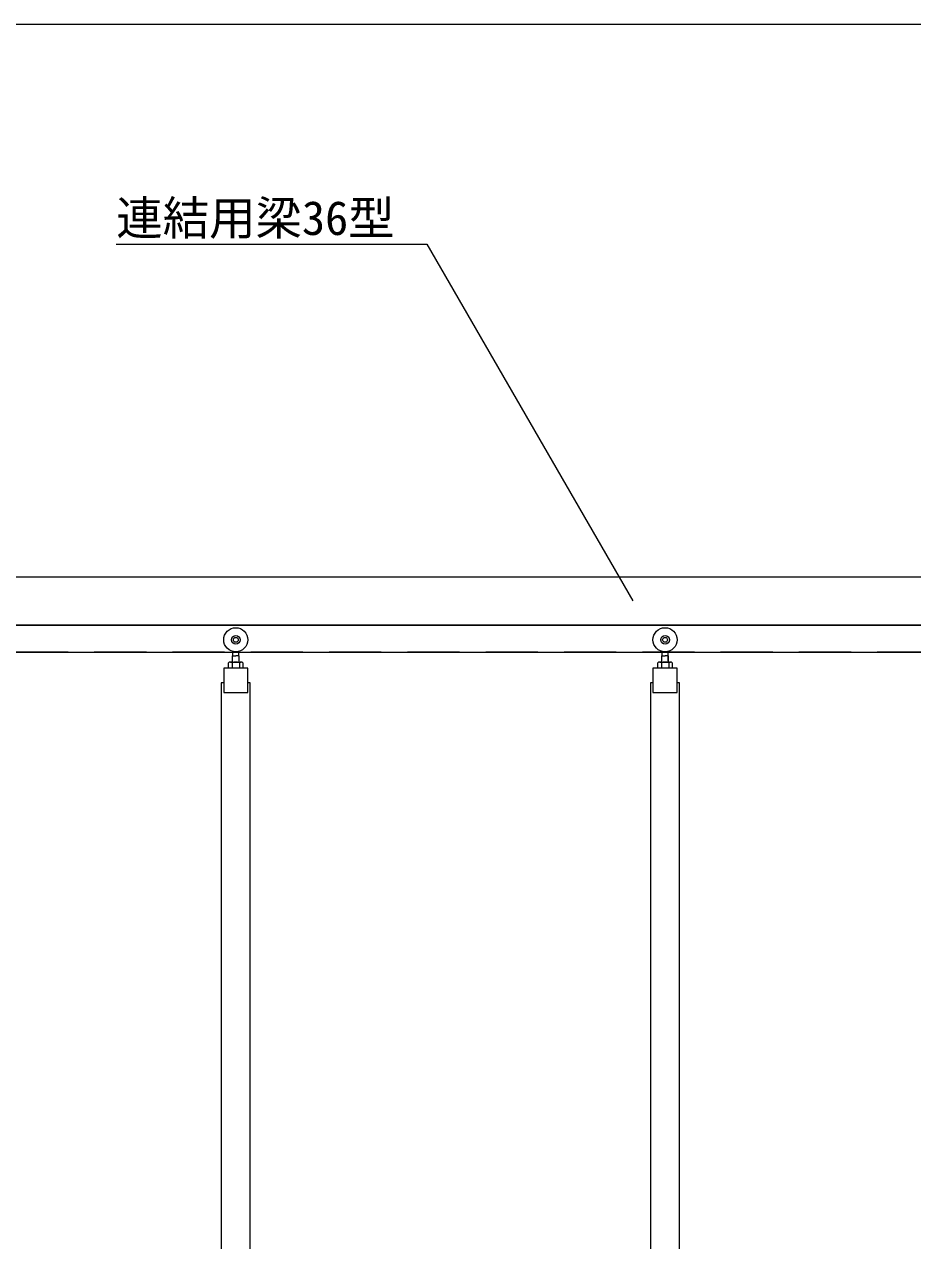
# Model space of a CAD drawing. Units: millimetres, scale not verified. Extents: x -10062 to 10062, y -16938 to 16938.
# Drawn here: x -6494 to -4656, y 9351 to 11868 of the extents above; entities that cross this region are included whole.
import ezdxf
from ezdxf.enums import TextEntityAlignment as Align

# ---------------------------------------------------------------- set-up
doc = ezdxf.new("R2010")
doc.units = ezdxf.units.MM
doc.header["$LTSCALE"] = 90
doc.linetypes.add('DASHED1', pattern=[1.8, 1.2, -0.6])
for name, color, linetype, lineweight in [('0-C_寸法', 134, 'Continuous', 18), ('1-1_中央走行棒', 134, 'Continuous', 18), ('1-B_文字', 134, 'Continuous', 18), ('2-1_連結用梁36', 134, 'Continuous', 18)]:
    doc.layers.add(name, color=color, linetype=linetype, lineweight=lineweight)
doc.styles.add('ＭＳ ゴシック', font='')
doc.styles.get('ＭＳ ゴシック').set_extended_font_data('MS Gothic')

msp = doc.modelspace()

# ---------------------------------------------------------------- linework, layer by layer
at = {"layer": '0-C_寸法'}
msp.add_line((-7807.5, 11867.5), (1082.5, 11867.5), dxfattribs=at)
at = {"layer": '1-1_中央走行棒'}
for p, q in [((-6067.63, 10548.06), (-6045.37, 10548.06)), ((-6067.63, 10548.06), (-6064, 10548.06)), ((-6064.43, 10548.06), (-6064.43, 10548.1)), ((-6064, 10546.06), (-6064, 10535.06)), ((-6063.2, 10548.06), (-6063.2, 10561.1)), ((-6062.75, 10561.1), (-6062.75, 10569.9)), ((-6050.25, 10561.1), (-6050.25, 10569.9)), ((-6049.8, 10548.06), (-6049.8, 10561.1)), ((-6049, 10548.06), (-6045.37, 10548.06)), ((-6049, 10546.06), (-6049, 10535.06)), ((-6048.57, 10548.06), (-6048.57, 10548.1)), ((-5179.63, 10548.06), (-5157.38, 10548.06)), ((-5179.63, 10548.06), (-5176, 10548.06)), ((-5176.44, 10548.06), (-5176.44, 10548.1)), ((-5176, 10546.06), (-5176, 10535.06)), ((-5175.2, 10548.06), (-5175.2, 10561.1)), ((-5174.75, 10561.1), (-5174.75, 10569.9)), ((-5162.25, 10561.1), (-5162.25, 10569.9)), ((-5161.8, 10548.06), (-5161.8, 10561.1)), ((-5161, 10548.06), (-5157.38, 10548.06)), ((-5161, 10546.06), (-5161, 10535.06)), ((-5160.56, 10548.06), (-5160.56, 10548.1))]:
    msp.add_line(p, q, dxfattribs=at)
for points in [[(-6041.75, 10546.06), (-6041.75, 10535.06), (-6071.25, 10535.06), (-6071.25, 10546.06)], [(-6064.43, 10548.1), (-6063.5, 10548.1), (-6063.5, 10561.1), (-6056.5, 10561.1)], [(-6048.57, 10548.1), (-6049.5, 10548.1), (-6049.5, 10561.1), (-6056.5, 10561.1)], [(-5153.75, 10546.06), (-5153.75, 10535.06), (-5183.25, 10535.06), (-5183.25, 10546.06)], [(-5176.44, 10548.1), (-5175.5, 10548.1), (-5175.5, 10561.1), (-5168.5, 10561.1)], [(-5160.56, 10548.1), (-5161.5, 10548.1), (-5161.5, 10561.1), (-5168.5, 10561.1)], [(-6081.5, 10505.06), (-6086.5, 10505.06), (-6086.5, 9173.06)], [(-6026.5, 9173.06), (-6026.5, 10505.06), (-6031.5, 10505.06)], [(-5193.5, 10505.06), (-5198.5, 10505.06), (-5198.5, 9173.06)], [(-5138.5, 9173.06), (-5138.5, 10505.06), (-5143.5, 10505.06)]]:
    msp.add_lwpolyline(points, dxfattribs=at)
for points in [[(-6081.5, 10485.06), (-6031.5, 10485.06), (-6031.5, 10535.06), (-6081.5, 10535.06)], [(-5193.5, 10485.06), (-5143.5, 10485.06), (-5143.5, 10535.06), (-5193.5, 10535.06)]]:
    msp.add_lwpolyline(points, close=True, dxfattribs=at)
for centre, radius in [((-6056.5, 10594.1), 25), ((-6056.5, 10594.1), 9), ((-6056.5, 10594.1), 5), ((-5168.5, 10594.1), 25), ((-5168.5, 10594.1), 9), ((-5168.5, 10594.1), 5)]:
    msp.add_circle(centre, radius, dxfattribs=at)
for centre, radius, start, end in [((-6067.63, 10543.78), 4.28, 32.227, 147.773), ((-6056.5, 10533), 15.07, 60.137, 119.863), ((-6045.37, 10543.78), 4.28, 32.227, 147.773), ((-5179.63, 10543.78), 4.28, 32.227, 147.773), ((-5168.5, 10533), 15.07, 60.137, 119.863), ((-5157.38, 10543.78), 4.28, 32.227, 147.773)]:
    msp.add_arc(centre, radius, start, end, dxfattribs=at)
at = {"layer": '1-B_文字'}
msp.add_line((-6303.62, 11412.5), (-5661.07, 11412.5), dxfattribs=at)
msp.add_lwpolyline([(-5234.42, 10674.5), (-5660.5, 11412.5), (-5660.86, 11412.5)], dxfattribs=at)
at = {"layer": '2-1_連結用梁36', "linetype": 'DASHED1'}
msp.add_line((-7807.5, 10569.1), (-4262.5, 10569.1), dxfattribs=at)
at = {"layer": '2-1_連結用梁36'}
for points in [[(-7962.5, 10624.5), (-7962.5, 10724.5), (-4281.2, 10724.5)], [(-4268.5, 10724.5), (-4268.5, 10624.5), (-7562.5, 10624.5)], [(-7562.5, 10624.5), (-4262.5, 10624.5), (-4262.5, 10567.5), (-7619.5, 10567.5)]]:
    msp.add_lwpolyline(points, dxfattribs=at)

# ---------------------------------------------------------------- texts
at = {"layer": '1-B_文字', "style": 'ＭＳ ゴシック'}
msp.add_text('連結用梁36型', height=70.38, dxfattribs=at).set_placement((-6303.62, 11410.53), align=Align.BOTTOM_LEFT)

doc.saveas('drawing.dxf')
